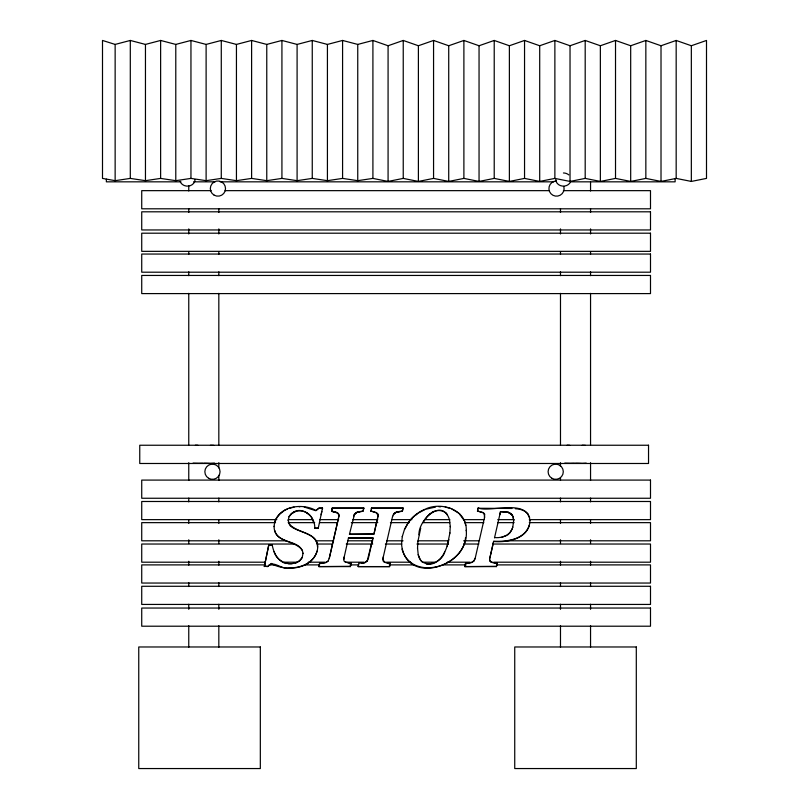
<?xml version="1.0" encoding="UTF-8"?>
<svg xmlns="http://www.w3.org/2000/svg" width="809" height="809" viewBox="0 0 809 809"><rect width="100%" height="100%" fill="white"/><g stroke="black" fill="none" stroke-linecap="round" stroke-linejoin="round"><path stroke-width="1.21" d="M449.905 533.202L450.249 526.376M417.525 548.269L417.889 541.261M338.931 516.395L339.011 515.242M378.025 516.395L377.682 513.715L376.418 512.593L370.825 511.015L376.418 512.855L378.106 515.535M466.237 530.36C469.999 567.139 405.117 586.707 401.537 543.911M401.537 544.204L402.285 536.347M343.744 559.565L344.108 557.017M382.94 558.331L383.223 561.173L384.417 562.306L390.312 563.6L384.417 562.012L382.829 559.282M489.627 559.565L489.728 558.331M274.109 526.588C275.111 506.859 301.322 501.974 315.874 510.479L318.958 508.012L322.528 508.012L322.366 509.033M529.956 520.258C529.804 538.349 508.082 542.809 493.652 541.494L490.001 557.31M512.764 527.407L513.675 520.379L513.078 516.506L511.288 513.745L508.153 512.097L500.518 511.551L494.521 537.843M449.905 532.909L447.175 546.257M417.889 541.555L420.72 528.085M338.931 516.112L329.233 558.584M378.025 516.112L373.95 534.223L349.458 534.223L373.95 533.93L377.732 517.548M484.53 517.841L484.46 513.705L483.155 512.552L477.462 511.015L483.155 512.815L484.672 514.726M343.845 558.625L348.467 537.955L372.969 537.955L368.317 558.665L367.134 561.213L364.667 562.852L361.825 563.347M382.94 558.625L383.203 557.017M489.728 558.625L493.652 541.201C506.808 541.858 524.768 539.724 529.369 525.051M317.057 551.091C313.932 562.781 300.908 568.039 289.764 567.867C281.967 570.608 273.341 559.201 267.86 566.593L264.361 566.3L268.719 545.226L272.259 545.226C273.654 552.962 277.912 561.406 286.093 563.56M264.361 566.593L268.719 545.226M303.041 553.194L302.151 557.755L299.472 561.112L295.295 563.286M321.153 514.726L321.851 511.409M288.206 520.672L289.046 516.506C298.056 503.127 315.601 514.261 314.721 528.186L318.25 528.186L322.528 508.012M499.851 514.726L500.518 511.551M372.969 537.955L367.134 561.213M349.458 534.223L354.635 513.745L357.143 512.036L363.099 511.015L363.797 508.012L332.277 508.012L331.569 511.308L337.262 512.815L338.779 514.726M338.647 517.548L329.233 558.291L328.06 561.133L325.612 562.771M383.203 557.31L392.618 516.233M343.744 559.282L344.118 561.173L345.261 561.992L351.055 563.307L350.358 566.593L318.827 566.593L319.525 563.307L325.612 562.477L328.06 561.133M331.569 511.258L332.277 508.012M350.358 566.593L351.055 563.307M354.322 514.726L357.143 512.299L363.099 511.258L363.797 508.012M370.825 511.258L371.533 508.012L403.054 508.012L402.356 511.258L396.238 512.299L393.417 514.726M390.312 563.307L389.614 566.593L358.084 566.593L358.781 563.307L364.667 562.568L367.134 560.92M402.356 511.308L403.054 508.012M477.462 511.258L478.159 508.012C490.598 512.866 527.397 498.081 529.956 520.551M497.11 563.6L491.144 562.285L490.011 560.88L491.144 561.992L497.11 563.307L496.413 566.593L464.72 566.593L465.418 563.307L471.495 562.397L473.943 560.799L475.116 558.291M496.413 566.593L497.11 563.307M371.351 509.033L371.533 508.012M477.977 509.033L478.159 508.012M448.894 539.542C446.639 549.958 441.34 563.448 429.033 564.379M418.961 534.8C418.283 519.783 442.675 497.05 449.531 519.954M465.539 537.621C462.92 567.837 411.023 581.56 402.002 549.018M402.285 536.63L404.54 529.228L408.11 522.786A37.922 37.902 0 0 1 424.988 509.286C441.309 501.155 467.339 509.71 466.237 530.653M274.544 522.806L275.879 519.176L279.499 514.322M512.764 527.114C510.823 535.133 502.025 538.359 494.521 537.55M512.39 528.368L509.973 532.787L507.698 534.911M353.523 516.526L354.635 513.745M392.618 516.526L393.75 513.705L396.238 512.036L402.356 511.015M471.495 562.69L473.943 561.092L475.116 558.584L484.53 517.548L484.46 513.705M404.54 529.521L408.11 523.079A37.922 37.902 0 0 1 416.504 514.382M444.738 551.88C441.492 563.893 420.973 569.951 418.243 554.539M423.117 522.644C425.655 518.053 428.932 513.573 433.887 511.409M290.694 514.726C297.419 506.98 311.414 511.541 313.174 521.613M289.046 516.799L291.553 513.644L295.325 511.551M302.151 557.462C295.164 568.606 277.275 563.539 274.069 551.617M429.013 514.726L429.791 513.877M279.095 514.726L284.606 510.297L287.498 509.033M416.311 514.726L417.535 513.725M264.361 566.3L267.86 566.3L271.389 563.428M317.29 509.599L315.874 510.722L304.255 507.061M317.998 509.033L318.958 508.264L322.528 508.264M354.635 514.039L356.304 512.896M395.409 512.886L393.75 513.705M431.915 512.633C436.486 509.377 444.03 509.7 447.276 514.726M506.737 535.437L501.317 537.51M418.465 512.967L424.988 509.539M388.077 45.749L403.236 40.45L418.395 45.749L433.563 40.45L448.722 45.749L463.891 40.45L479.049 45.749L494.218 40.45L509.377 45.749L524.545 40.45L539.704 45.749L554.873 40.45L570.032 45.749L585.19 40.45L600.359 45.749L615.518 40.45L630.686 45.749L645.845 40.45L661.014 45.749L676.172 40.45L691.341 45.749L706.5 40.45L706.5 178.405L691.341 181.428L676.172 178.405L661.014 181.428L645.845 178.405L630.686 181.428L615.518 178.405L600.359 181.428L585.19 178.405L570.032 181.428L554.873 178.405L539.704 181.428L524.545 178.405L509.377 181.428L494.218 178.405L479.049 181.428L463.891 178.405L448.722 181.428L433.563 178.405L418.395 181.428L403.236 178.405L388.077 181.428L372.909 178.405L357.75 180.67L342.581 178.405L327.423 180.67L312.254 178.405L297.095 180.67L281.926 178.405L266.768 180.67L251.609 178.405L236.44 180.67L221.282 178.405L206.113 180.67L190.954 178.405L175.786 180.67L160.627 178.405L145.458 180.67L130.3 178.405L115.141 180.67L102.5 178.405L102.5 40.45L115.141 44.424L130.3 40.45L145.458 44.424L160.627 40.45L175.786 44.424L190.954 40.45L206.113 44.424L221.282 40.45L236.44 44.424L251.609 40.45L266.768 44.424L281.926 40.45L297.095 44.424L312.254 40.45L327.423 44.424L342.581 40.45L357.75 44.424L372.909 40.45L388.077 45.749L388.077 181.428M426.667 509.033L435.535 507.071M289.005 508.376L294.031 507.132M358.094 512.127L359.995 511.713M397.209 512.127L399.15 511.713M470.494 562.892L466.439 563.489M324.601 562.963L320.546 563.509M214.506 463.122L210.451 463.345A14.946 1.952 0 0 0 203.787 463.132M586.232 463.122L582.177 463.345A14.946 1.952 0 0 0 575.512 463.132M292.079 563.711L288.014 563.782M438.933 506.758L440.662 506.758M210.451 445.294L213.728 445.395M582.177 445.294L585.453 445.395M299.108 506.758L299.937 506.758M195.424 445.233L197.952 445.334M567.149 445.233L569.678 445.334M180.933 181.833L106.363 181.833L106.363 179.163M193.573 181.833L215.052 181.833M220.109 181.833L553.781 181.833M570.214 181.833L675.121 181.833L675.121 179.163M211.159 190.651L141.727 190.651L141.727 208.803L650.497 208.803L650.497 190.651L563.388 190.651M225.044 190.651L549.503 190.651M332.277 508.264L363.797 508.264M371.533 508.264L403.054 508.264M478.159 508.264L511.996 508.457M500.518 511.844L508.153 512.35L511.743 514.726M276.809 519.641L141.727 519.641L141.727 501.489L650.497 501.489L650.497 519.641L529.298 519.641M288.176 519.641L312.163 519.641M319.737 519.641L338.668 519.641M352.552 519.641L377.803 519.641M391.698 519.641L411.892 519.641M424.513 519.641L449.764 519.641M463.658 519.641L483.853 519.641M497.737 519.641L514.15 519.641M275.545 522.644L141.727 522.644L141.727 540.806L285.648 540.806M288.176 522.644L314.681 522.644M319.737 522.644L337.404 522.644M351.298 522.644L377.803 522.644M390.434 522.644L409.364 522.644M423.259 522.644L449.764 522.644M464.912 522.644L483.853 522.644M497.737 522.644L514.15 522.644M529.298 522.644L650.497 522.644L650.497 540.806L507.84 540.806M372.969 538.248L348.467 537.955M315.945 540.806L333.621 540.806M347.506 540.806L372.757 540.806M386.641 540.806L403.054 540.806M418.202 540.806L448.499 540.806M463.658 540.806L478.807 540.806M294.486 544.032L141.727 544.032L141.727 562.194L265.443 562.194M317.209 544.032L332.357 544.032M346.242 544.032L372.757 544.032M385.377 544.032L401.79 544.032M416.938 544.032L448.499 544.032M463.658 544.032L478.807 544.032M492.691 544.032L650.497 544.032L650.497 562.194L493.955 562.194M268.719 545.519L272.259 545.226M284.384 562.194L297.004 562.194M308.371 562.194L324.783 562.194M347.506 562.194L363.919 562.194M386.641 562.194L410.628 562.194M423.259 562.194L434.615 562.194M447.246 562.194L469.968 562.194M265.443 564.894L141.727 564.894L141.727 583.046L650.497 583.046L650.497 564.894L496.473 564.894M269.235 564.894L274.281 564.894M304.578 564.894L319.737 564.894M350.034 564.894L358.872 564.894M389.169 564.894L414.42 564.894M443.453 564.894L466.176 564.894M350.358 566.3L318.827 566.593M496.413 566.3L464.72 566.593M515.323 508.73C520.157 508.942 525.739 510.378 528.419 514.726M426.343 564.095L428.133 564.288M564.763 463.122L570.669 463.244A14.946 1.952 0 0 1 574.532 463.142M193.038 463.122L198.953 463.244A14.946 1.952 0 0 1 202.806 463.142M351.055 563.6L345.261 561.992M445.223 507.081L450.249 508.295M331.569 511.015L337.262 512.552L338.577 513.705L339.011 515.535M332.711 511.612L337.262 512.845M451.907 509.033L458.754 513.169M271.389 563.721C286.305 571.69 311.141 569.698 317.057 551.384C322.225 531.523 296.428 534.405 288.712 523.15M508.153 512.39L511.288 514.039L513.078 516.789L513.675 520.672M306.894 512.825L309.19 514.726M290.219 525.85C298.976 533.232 316.986 532.423 317.553 547.127M459.573 514.079L464.366 520.804L465.772 525.446M459.269 513.725L460.179 514.726M445.749 512.946L447.367 514.837M420.407 559.959L422.025 561.891M527.66 513.715L529.642 517.629M289.713 525.041L288.206 520.379M302.536 550.636C295.588 539.724 273.786 543.092 274.109 526.295M274.716 530.37C278.134 544.7 300.928 539.057 303.041 553.487M419.972 558.938L418.243 554.832L417.525 547.986M377.884 514.726L377.682 513.715M489.627 559.282L490.011 561.173M449.531 519.661L450.249 526.669M691.341 45.749L691.341 181.428M676.172 40.45L676.172 178.405M661.014 45.749L661.014 181.428M645.845 40.45L645.845 178.405M630.686 45.749L630.686 181.428M615.518 40.45L615.518 178.405M600.359 45.749L600.359 181.428M590.55 182.136L590.55 190.985M590.55 208.682L590.55 212.474M590.55 228.896L590.55 233.953M590.55 251.65L590.55 254.178M590.55 271.864L590.55 275.657M590.55 293.354L590.55 445.011M590.55 462.708L590.55 480.404M590.55 498.091L590.55 501.883M590.55 519.58L590.55 523.372M590.55 539.795L590.55 543.587M590.55 561.284L590.55 565.076M590.55 582.773L590.55 586.555M590.55 604.252L590.55 609.308M590.55 625.741L590.55 647.22M585.19 40.45L585.19 178.405M570.032 45.749L570.032 181.428M560.485 208.682L560.485 212.474M560.485 228.896L560.485 233.953M560.485 251.65L560.485 254.178M560.485 271.864L560.485 275.657M560.485 293.354L560.485 445.011M560.485 462.708L560.485 466.5M560.485 477.876L560.485 480.404M560.485 498.091L560.485 501.883M560.485 519.58L560.485 523.372M560.485 539.795L560.485 543.587M560.485 561.284L560.485 565.076M560.485 582.773L560.485 586.555M560.485 604.252L560.485 609.308M560.485 625.741L560.485 647.22M554.873 40.45L554.873 178.405M539.704 45.749L539.704 181.428M524.545 40.45L524.545 178.405M509.377 45.749L509.377 181.428M494.218 40.45L494.218 178.405M479.049 45.749L479.049 181.428M463.891 40.45L463.891 178.405M448.722 45.749L448.722 181.428M433.563 40.45L433.563 178.405M418.395 45.749L418.395 181.428M403.236 40.45L403.236 178.405M389.614 566.593L358.084 566.593M372.909 40.45L372.909 178.405M357.75 44.424L357.75 180.67M342.581 40.45L342.581 178.405M327.423 44.424L327.423 180.67M318.25 528.186L314.721 528.186M312.254 40.45L312.254 178.405M297.095 44.424L297.095 180.67M281.926 40.45L281.926 178.405M266.768 44.424L266.768 180.67M251.609 40.45L251.609 178.405M236.44 44.424L236.44 180.67M221.282 40.45L221.282 178.405M218.824 208.682L218.824 212.474M218.824 228.896L218.824 233.953M218.824 251.65L218.824 254.178M218.824 271.864L218.824 275.657M218.824 293.354L218.824 445.011M218.824 462.708L218.824 467.764M218.824 475.348L218.824 480.404M218.824 498.091L218.824 501.883M218.824 519.58L218.824 523.372M218.824 539.795L218.824 543.587M218.824 561.284L218.824 565.076M218.824 582.773L218.824 586.555M218.824 604.252L218.824 609.308M218.824 625.741L218.824 647.22M206.113 44.424L206.113 180.67M190.954 40.45L190.954 178.405M188.76 185.928L188.76 190.985M188.76 208.682L188.76 212.474M188.76 228.896L188.76 233.953M188.76 251.65L188.76 254.178M188.76 271.864L188.76 275.657M188.76 293.354L188.76 445.011M188.76 462.708L188.76 480.404M188.76 498.091L188.76 501.883M188.76 519.58L188.76 523.372M188.76 539.795L188.76 543.587M188.76 561.284L188.76 565.076M188.76 582.773L188.76 586.555M188.76 604.252L188.76 609.308M188.76 625.741L188.76 647.22M175.786 44.424L175.786 180.67M160.627 40.45L160.627 178.405M145.458 44.424L145.458 180.67M130.3 40.45L130.3 178.405M115.141 44.424L115.141 180.67M195.03 179.558A7.594 6.583 0 0 1 188.426 186.08A7.594 6.583 0 0 1 180.094 181.256M570.75 181.256A7.594 6.583 0 0 1 562.427 186.08A7.594 6.583 0 0 1 555.813 179.558M563.418 172.974A7.594 6.583 0 0 1 568.788 174.906M563.853 186.606A7.594 7.594 0 0 1 557.836 196.051A7.594 7.594 0 0 1 548.947 189.235A7.594 7.594 0 0 1 556.521 180.973M650.497 211.806L141.727 211.806L141.727 229.958L650.497 229.958L650.497 211.806M650.497 233.194L141.727 233.194L141.727 251.346L650.497 251.346L650.497 233.194M650.497 254.046L141.727 254.046L141.727 272.198L650.497 272.198L650.497 254.046M650.497 275.444L141.727 275.444L141.727 293.596L650.497 293.596L650.497 275.444M648.535 445.243L139.755 445.243L139.755 463.486L648.535 463.486L648.535 445.203M650.497 480.091L141.727 480.091L141.727 498.253L650.497 498.253L650.497 480.091M650.497 586.282L141.727 586.282L141.727 604.434L650.497 604.434L650.497 586.282M650.497 608.044L141.727 608.044L141.727 626.206L650.497 626.206L650.497 608.044M260.326 646.978L138.754 646.978L138.754 768.55L260.326 768.55L260.326 646.978M636.299 646.978L514.736 646.978L514.736 768.55L636.299 768.55L636.299 646.978M214.122 195.151A7.594 7.594 0 0 0 225.519 188.568A7.594 7.594 0 0 0 214.122 181.985A7.594 7.594 0 0 0 214.122 195.151M551.9 478.301A7.594 7.594 0 0 0 563.297 471.718A7.594 7.594 0 0 0 551.9 465.145A7.594 7.594 0 0 0 551.9 478.301M208.651 478.301A7.594 7.594 0 0 0 220.048 471.718A7.594 7.594 0 0 0 208.651 465.145A7.594 7.594 0 0 0 208.651 478.301"/></g></svg>
